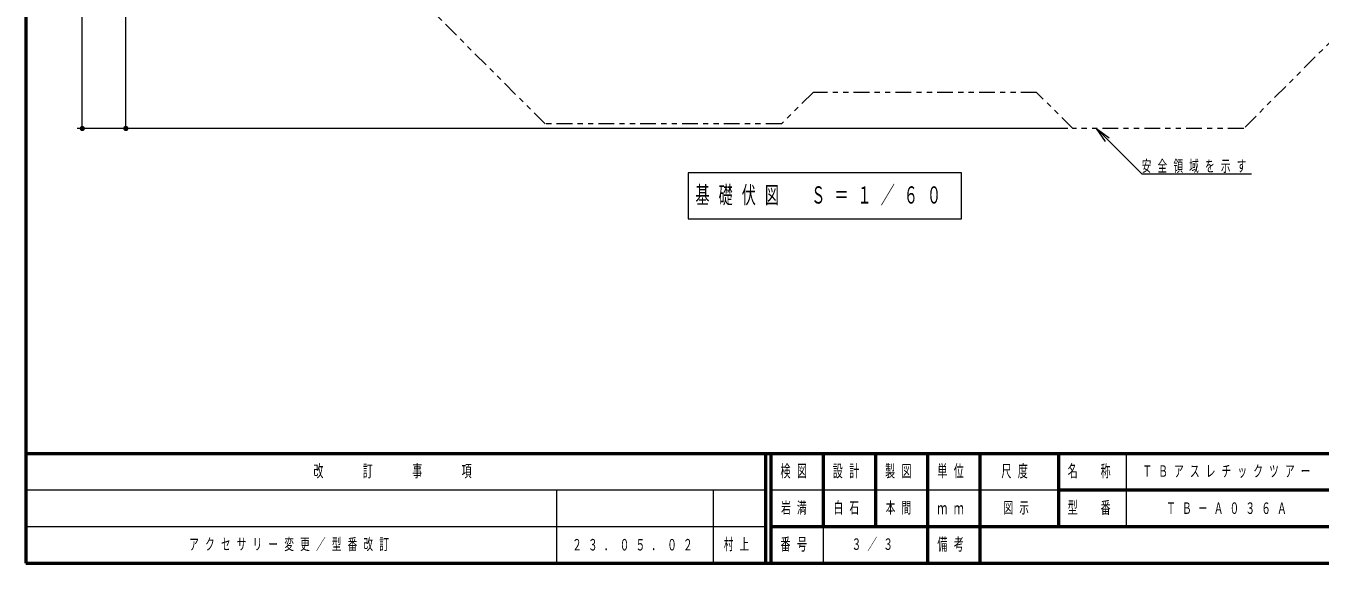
# Model space of a CAD drawing. Units: millimetres on the paper. Extents: x -385 to 0, y -594 to 267.
# Drawn here: x -385 to -137.4, y -594 to -491.2 of the extents above; entities that cross this region are included whole.
import ezdxf

# ---------------------------------------------------------------- set-up
doc = ezdxf.new("R2010")
doc.units = ezdxf.units.MM
doc.linetypes.add('USER3', pattern=[8, 3, -1, 1, -1, 1, -1])
doc.layers.add('LY_1', color=7, linetype='Continuous', lineweight=25)
doc.styles.add('ＭＳ ゴシック', font='')
doc.styles.get('ＭＳ ゴシック').set_extended_font_data('MS Gothic')

# ---------------------------------------------------------------- blocks, each defined once
blk = doc.blocks.new('filled_dot')
at = {"color": 0, "linetype": 'Continuous', "lineweight": -2, "const_width": 1.25}
blk.add_lwpolyline([(-0.625, 0, 1), (0.625, 0, 1)], format="xyb", close=True, dxfattribs=at)

msp = doc.modelspace()

# ---------------------------------------------------------------- linework, layer by layer
at = {"layer": 'LY_1', "lineweight": 50}
for p, q in [((-385, -327), (-385, -594)), ((-385, -573), (0, -573)), ((-385, -594), (0, -594))]:
    msp.add_line(p, q, dxfattribs=at)
at = {"layer": 'LY_1', "lineweight": 13}
for p, q in [((-374.211, -510.838), (-374.211, -402.292)), ((-365.878, -510.838), (-365.878, -459.602)), ((-185.701, -510.838), (-375.211, -510.838)), ((-185.701, -510.838), (-366.878, -510.838)), ((-178.458, -513.313), (-180.226, -510.838)), ((-180.226, -510.838), (-177.751, -512.605)), ((-180.226, -510.838), (-178.105, -512.959)), ((-180.226, -510.838), (-171.558, -519.506)), ((-258.319, -519.346), (-258.319, -528.146)), ((-206.019, -519.346), (-258.319, -519.346)), ((-206.019, -528.146), (-206.019, -519.346)), ((-171.558, -519.506), (-150.558, -519.506)), ((-258.319, -528.146), (-206.019, -528.146)), ((-174.5, -573), (-174.5, -587)), ((-385, -580), (-243.5, -580)), ((-283.5, -580), (-283.5, -594)), ((-253.5, -580), (-253.5, -594)), ((-242.5, -580), (-187.5, -580)), ((-385, -587), (-243.5, -587)), ((-232.5, -587), (-232.5, -594))]:
    msp.add_line(p, q, dxfattribs=at)
at = {"layer": 'LY_1', "color": 140, "lineweight": 50}
for p, q in [((-243.5, -573), (-243.5, -594)), ((-242.5, -573), (-242.5, -594)), ((-232.5, -573), (-232.5, -587)), ((-222.5, -573), (-222.5, -587)), ((-212.5, -573), (-212.5, -594)), ((-202.5, -573), (-202.5, -587)), ((-187.5, -573), (-187.5, -587)), ((-187.5, -580), (-70, -580)), ((-242.5, -587), (0, -587)), ((-202.5, -587), (-202.5, -594))]:
    msp.add_line(p, q, dxfattribs=at)
at = {"layer": 'LY_1', "linetype": 'USER3', "lineweight": 13}
msp.add_lwpolyline([(-132.694, -453.936), (-132.694, -491.482), (-152.05, -510.838), (-184.701, -510.838), (-191.656, -503.925), (-234.421, -503.925), (-240.467, -509.97), (-285.655, -509.97), (-307.357, -488.268), (-341.018, -488.268), (-357.545, -471.742), (-357.545, -434.961), (-341.018, -418.435), (-296.405, -418.435), (-281.455, -403.485), (-250.717, -403.485), (-249.524, -402.292), (-204.653, -402.292), (-190.175, -416.77), (-169.837, -416.77)], close=True, dxfattribs=at)

# ---------------------------------------------------------------- block references
at = {"layer": 'LY_1', "lineweight": 13, "xscale": 0.4, "yscale": 0.4, "rotation": 90}
for p in [(-374.211, -510.838), (-365.878, -510.838)]:
    msp.add_blockref('filled_dot', p, dxfattribs=at)

# ---------------------------------------------------------------- texts
at = {"layer": 'LY_1', "style": 'ＭＳ ゴシック'}
for s, insert, char_height, attachment_point in [('\\T1.64;\\W0.6;安全領域を示す', (-171.558, -519.356), 2.199, 7), ('\\T1.64;\\W0.6;基礎伏図\u3000Ｓ＝１／６０', (-256.919, -523.746), 3.299, 4), ('\\T1.64;\\W0.6;改\u3000\u3000訂\u3000\u3000事\u3000\u3000項', (-314.25, -576.5), 2.346, 5), ('\\T1.64;\\W0.6;検図', (-237.5, -576.5), 2.346, 5), ('\\T1.64;\\W0.6;設計', (-227.5, -576.5), 2.346, 5), ('\\T1.64;\\W0.6;製図', (-217.5, -576.5), 2.346, 5), ('\\T1.64;\\W0.6;単位', (-207.5, -576.5), 2.346, 5), ('\\T1.64;\\W0.6;尺度', (-195.25, -576.5), 2.346, 5), ('\\T1.64;\\W0.6;名\u3000称', (-181, -576.5), 2.346, 5), ('\\T1.64;\\W0.6;ＴＢアスレチックツアー', (-154.75, -576.5), 2.199, 5), ('\\T1.64;\\W0.6;岩満', (-237.5, -583.5), 2.199, 5), ('\\T1.64;\\W0.6;白石', (-230.5, -583.5), 2.199, 4), ('\\T1.64;\\W0.6;本間', (-217.5, -583.5), 2.199, 5), ('\\T1.64;\\W0.6;ｍｍ', (-207.5, -583.5), 2.346, 5), ('\\T1.64;\\W0.6;図示', (-198, -583.5), 2.199, 4), ('\\T1.64;\\W0.6;型\u3000番', (-181, -583.5), 2.346, 5), ('\\T1.64;\\W0.6;ＴＢ－Ａ０３６Ａ', (-154.75, -583.5), 2.199, 5), ('\\T1.64;\\W0.6;アクセサリー変更／型番改訂', (-353.75, -590.5), 2.199, 4), ('\\T1.64;\\W0.6;村上', (-251.5, -590.5), 2.199, 4), ('\\T1.64;\\W0.6;番号', (-237.5, -590.5), 2.346, 5), ('\\T1.64;\\W0.6;３／３', (-222.5, -590.5), 2.199, 5), ('\\T1.64;\\W0.6;備考', (-207.5, -590.5), 2.346, 5), ('\\T1.64;\\W0.6;２３．０５．０２', (-280.5, -590.5), 2.199, 4)]:
    msp.add_mtext(s, dxfattribs=dict(at, insert=insert, char_height=char_height, attachment_point=attachment_point))

doc.saveas('drawing.dxf')
